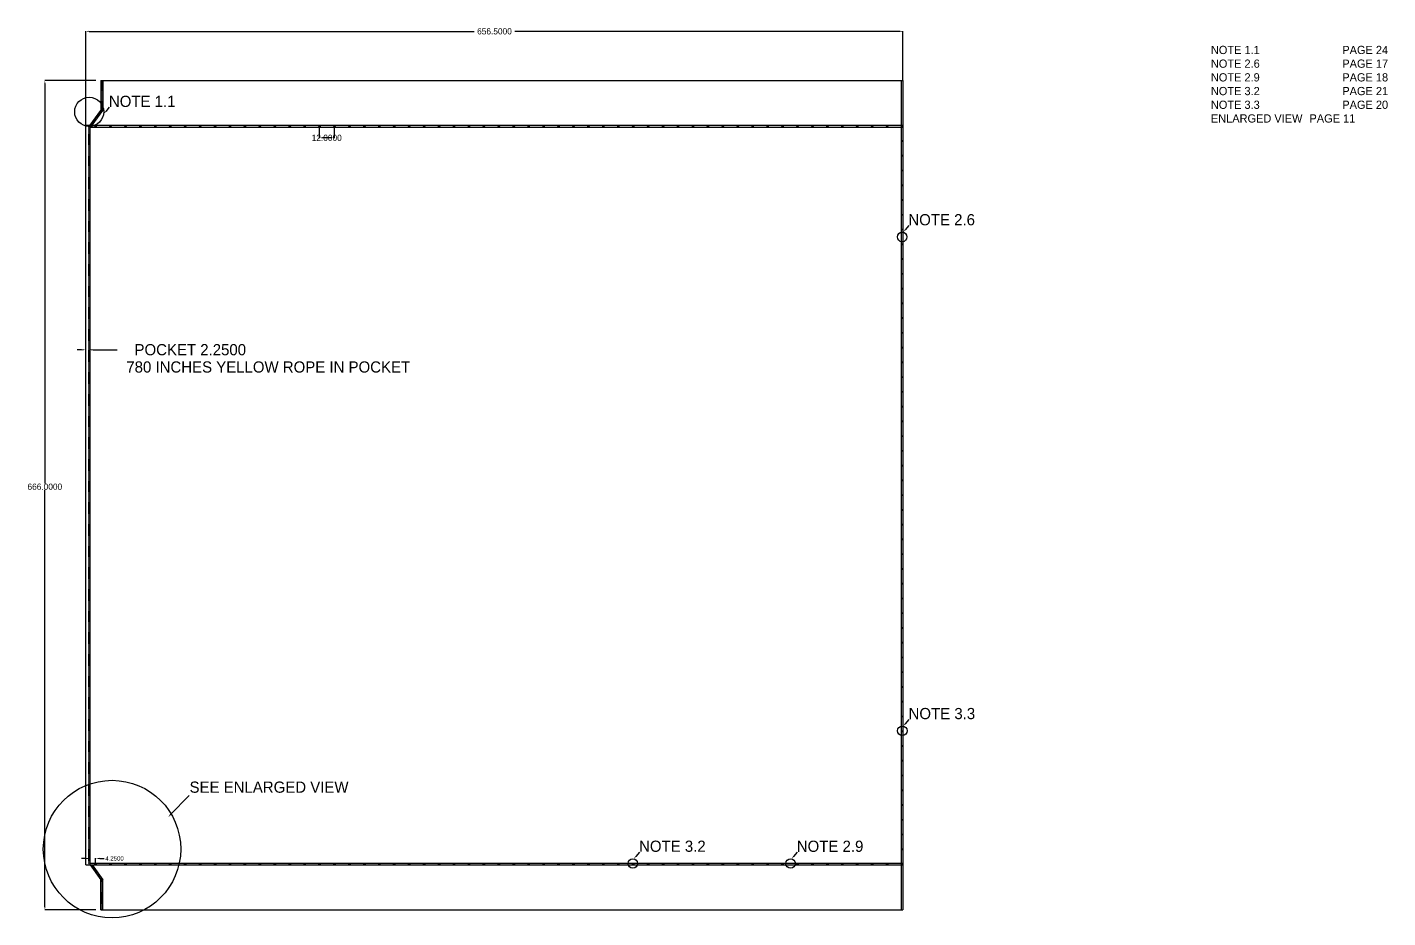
# Model space of a CAD drawing. Header units: inches. Extents: x -1914 to 19746, y -1697 to -663.
# Drawn here: x 4390 to 5484, y -1697 to -981 of the extents above; entities that cross this region are included whole.
import ezdxf

# ---------------------------------------------------------------- set-up
doc = ezdxf.new("R2010")
doc.units = ezdxf.units.IN
doc.header["$MEASUREMENT"] = 0
doc.linetypes.add('HIDDEN', pattern=[0.375, 0.25, -0.125])
for name, color, linetype in [('DIM2', 7, 'Continuous'), ('FINISH', 1, 'Continuous'), ('GROMMET', 7, 'Continuous'), ('STECH', 7, 'HIDDEN'), ('TEXT', 7, 'Continuous'), ('WEBB', 5, 'Continuous')]:
    doc.layers.add(name, color=color, linetype=linetype)
doc.dimstyles.get("Standard").update_dxf_attribs({"dimtxt": 3.5, "dimasz": 3.5, "dimexe": 0.18, "dimexo": 0.0625, "dimgap": 0.09, "dimtad": 0, "dimtih": 1, "dimtoh": 1, "dimdec": 4, "dimzin": 0, "dimdsep": 46, "dimtxsty": 'Standard', "dimcen": 0.09, "dimadec": 0, "dimazin": 0, "dimtfac": 1, "dimtdec": 4, "dimtofl": 0, "dimtmove": 0, "dimatfit": 3, "dimfxl": 0, "dimtolj": 1, "dimtzin": 0, "dimarcsym": 0})

# ---------------------------------------------------------------- blocks, each defined once
blk = doc.blocks.new('*D66')
at = {"layer": 'DEFPOINTS', "color": 0}
for p in [(4404.6, -1024.2), (4449.6, -1024.2), (4449.6, -1690.2)]:
    blk.add_point(p, dxfattribs=at)
at = {"layer": 'DIM2', "color": 0, "lineweight": -2}
for p, q in [((4445.6, -1024.2), (4404.5, -1024.2)), ((4404.6, -1026.7), (4404.6, -1347.8)), ((4404.6, -1687.7), (4404.6, -1353)), ((4445.6, -1690.2), (4404.5, -1690.2))]:
    blk.add_line(p, q, dxfattribs=at)
at = {"layer": 'DIM2', "color": 0}
for points in [[(4404.2, -1026.7), (4405.1, -1026.7), (4404.6, -1024.2)], [(4404.2, -1687.7), (4405.1, -1687.7), (4404.6, -1690.2)]]:
    blk.add_solid(points, dxfattribs=at)
at = {"layer": 'DIM2', "color": 0, "insert": (4404.6, -1350.4), "char_height": 5, "attachment_point": 5}
blk.add_mtext('\\A1;666.0000', dxfattribs=at)
blk = doc.blocks.new('*D43')
at = {"layer": 'DEFPOINTS', "color": 0}
for p in [(5094.1, -984.7), (5094.1, -1024.2), (4437.6, -1060.2)]:
    blk.add_point(p, dxfattribs=at)
at = {"layer": 'DIM2', "color": 0, "lineweight": -2}
for p, q in [((4437.6, -1060.1), (4437.6, -984.5)), ((4440.1, -984.7), (4749.5, -984.7)), ((5091.6, -984.7), (4782.2, -984.7)), ((5094.1, -1024.1), (5094.1, -984.5))]:
    blk.add_line(p, q, dxfattribs=at)
at = {"layer": 'DIM2', "color": 0}
for points in [[(4440.1, -984.2), (4440.1, -985.1), (4437.6, -984.7)], [(5091.6, -984.2), (5091.6, -985.1), (5094.1, -984.7)]]:
    blk.add_solid(points, dxfattribs=at)
at = {"layer": 'DIM2', "color": 0, "insert": (4765.9, -984.7), "char_height": 5, "attachment_point": 5}
blk.add_mtext('\\A1;656.5000', dxfattribs=at)
blk = doc.blocks.new('*D55')
at = {"layer": 'DEFPOINTS', "color": 0}
for p in [(4437.6, -1241.9), (4439.9, -1240.4), (4439.9, -1241.9)]:
    blk.add_point(p, dxfattribs=at)
at = {"layer": 'TEXT', "color": 0, "lineweight": -2}
for p, q in [((4434.1, -1240.4), (4430.6, -1240.4)), ((4437.6, -1241.9), (4437.6, -1240.3)), ((4439.9, -1241.9), (4439.9, -1240.3)), ((4443.4, -1240.4), (4462.7, -1240.4))]:
    blk.add_line(p, q, dxfattribs=at)
at = {"layer": 'TEXT', "color": 0}
for points in [[(4434.1, -1239.9), (4434.1, -1241), (4437.6, -1240.4)], [(4443.4, -1239.9), (4443.4, -1241), (4439.9, -1240.4)]]:
    blk.add_solid(points, dxfattribs=at)
at = {"layer": 'TEXT', "color": 0, "insert": (4519.8, -1240.4), "char_height": 9, "attachment_point": 5}
blk.add_mtext('\\A1; POCKET 2.2500', dxfattribs=at)
blk = doc.blocks.new('*D56')
at = {"layer": 'DEFPOINTS', "color": 0}
for p in [(4625.1, -1060.9), (4625.1, -1070.2), (4637.1, -1060.9)]:
    blk.add_point(p, dxfattribs=at)
at = {"layer": 'TEXT', "color": 0, "lineweight": -2}
for p, q in [((4625.1, -1061), (4625.1, -1070.4)), ((4634.6, -1070.2), (4627.6, -1070.2)), ((4637.1, -1061), (4637.1, -1070.4))]:
    blk.add_line(p, q, dxfattribs=at)
at = {"layer": 'TEXT', "color": 0}
for points in [[(4627.6, -1069.8), (4627.6, -1070.6), (4625.1, -1070.2)], [(4634.6, -1069.8), (4634.6, -1070.6), (4637.1, -1070.2)]]:
    blk.add_solid(points, dxfattribs=at)
at = {"layer": 'TEXT', "color": 0, "insert": (4631.1, -1070.2), "char_height": 5, "attachment_point": 5}
blk.add_mtext('\\A1;12.0000', dxfattribs=at)
blk = doc.blocks.new('*D154')
at = {"layer": 'DEFPOINTS', "color": 0}
for p in [(4445.4, -1648.9), (4441.1, -1653.5), (4445.4, -1653.4)]:
    blk.add_point(p, dxfattribs=at)
at = {"layer": 'TEXT', "color": 0, "lineweight": -2}
for p, q in [((4437.6, -1648.9), (4434.1, -1648.9)), ((4441.1, -1653.4), (4441.1, -1648.8)), ((4445.4, -1653.3), (4445.4, -1648.8)), ((4448.9, -1648.9), (4452.4, -1648.9))]:
    blk.add_line(p, q, dxfattribs=at)
at = {"layer": 'TEXT', "color": 0}
for points in [[(4437.6, -1648.4), (4437.6, -1649.5), (4441.1, -1648.9)], [(4448.9, -1648.4), (4448.9, -1649.5), (4445.4, -1648.9)]]:
    blk.add_solid(points, dxfattribs=at)
at = {"layer": 'TEXT', "color": 0, "insert": (4460.6, -1648.9), "char_height": 3.5, "attachment_point": 5}
blk.add_mtext('\\A1;4.2500', dxfattribs=at)

msp = doc.modelspace()

# ---------------------------------------------------------------- linework, layer by layer
at = {"layer": 'FINISH'}
for p, q in [((4449.63823, -1024.16085), (5094.13823, -1024.16085)), ((4437.63823, -1060.16085), (4441.13823, -1060.16085)), ((4437.63823, -1654.16085), (4437.63823, -1060.16085)), ((4441.13823, -1654.16085), (4441.13823, -1060.16085)), ((4437.63823, -1654.16085), (4441.13823, -1654.16085)), ((4449.63823, -1690.16085), (5094.13823, -1690.16085))]:
    msp.add_line(p, q, dxfattribs=at)
at = {"layer": 'GROMMET'}
for centre, radius in [((4445.38823, -1060.91085), 0.5), ((4457.38823, -1060.91085), 0.5), ((4469.38823, -1060.91085), 0.5), ((4481.38823, -1060.91085), 0.5), ((4493.38823, -1060.91085), 0.5), ((4505.38823, -1060.91085), 0.5), ((4517.38823, -1060.91085), 0.5), ((4529.38823, -1060.91085), 0.5), ((4541.38823, -1060.91085), 0.5), ((4553.38823, -1060.91085), 0.5), ((4565.38823, -1060.91085), 0.5), ((4577.38823, -1060.91085), 0.5), ((4589.38823, -1060.91085), 0.5), ((4601.38823, -1060.91085), 0.5), ((4613.38823, -1060.91085), 0.5), ((4625.38823, -1060.91085), 0.5), ((4637.38823, -1060.91085), 0.5), ((4649.38823, -1060.91085), 0.5), ((4661.38823, -1060.91085), 0.5), ((4673.38823, -1060.91085), 0.5), ((4685.38823, -1060.91085), 0.5), ((4697.38823, -1060.91085), 0.5), ((4709.38823, -1060.91085), 0.5), ((4721.38823, -1060.91085), 0.5), ((4733.38823, -1060.91085), 0.5), ((4745.38823, -1060.91085), 0.5), ((4757.38823, -1060.91085), 0.5), ((4769.38823, -1060.91085), 0.5), ((4781.38823, -1060.91085), 0.5), ((4793.38823, -1060.91085), 0.5), ((4805.38823, -1060.91085), 0.5), ((4817.38823, -1060.91085), 0.5), ((4829.38823, -1060.91085), 0.5), ((4841.38823, -1060.91085), 0.5), ((4853.38823, -1060.91085), 0.5), ((4865.38823, -1060.91085), 0.5), ((4877.38823, -1060.91085), 0.5), ((4889.38823, -1060.91085), 0.5), ((4901.38823, -1060.91085), 0.5), ((4913.38823, -1060.91085), 0.5), ((4925.38823, -1060.91085), 0.5), ((4937.38823, -1060.91085), 0.5), ((4949.38823, -1060.91085), 0.5), ((4961.38823, -1060.91085), 0.5), ((4973.38823, -1060.91085), 0.5), ((4985.38823, -1060.91085), 0.5), ((4997.38823, -1060.91085), 0.5), ((5009.38823, -1060.91085), 0.5), ((5021.38823, -1060.91085), 0.5), ((5033.38823, -1060.91085), 0.5), ((5045.38823, -1060.91085), 0.5), ((5057.38823, -1060.91085), 0.5), ((5069.38823, -1060.91085), 0.5), ((5081.38823, -1060.91085), 0.5), ((5093.38823, -1060.91085), 0.5), ((4445.38823, -1060.91085), 0.25), ((4457.38823, -1060.91085), 0.25), ((4469.38823, -1060.91085), 0.25), ((4481.38823, -1060.91085), 0.25), ((4493.38823, -1060.91085), 0.25), ((4505.38823, -1060.91085), 0.25), ((4517.38823, -1060.91085), 0.25), ((4529.38823, -1060.91085), 0.25), ((4541.38823, -1060.91085), 0.25), ((4553.38823, -1060.91085), 0.25), ((4565.38823, -1060.91085), 0.25), ((4577.38823, -1060.91085), 0.25), ((4589.38823, -1060.91085), 0.25), ((4601.38823, -1060.91085), 0.25), ((4613.38823, -1060.91085), 0.25), ((4625.38823, -1060.91085), 0.25), ((4637.38823, -1060.91085), 0.25), ((4649.38823, -1060.91085), 0.25), ((4661.38823, -1060.91085), 0.25), ((4673.38823, -1060.91085), 0.25), ((4685.38823, -1060.91085), 0.25), ((4697.38823, -1060.91085), 0.25), ((4709.38823, -1060.91085), 0.25), ((4721.38823, -1060.91085), 0.25), ((4733.38823, -1060.91085), 0.25), ((4745.38823, -1060.91085), 0.25), ((4757.38823, -1060.91085), 0.25), ((4769.38823, -1060.91085), 0.25), ((4781.38823, -1060.91085), 0.25), ((4793.38823, -1060.91085), 0.25), ((4805.38823, -1060.91085), 0.25), ((4817.38823, -1060.91085), 0.25), ((4829.38823, -1060.91085), 0.25), ((4841.38823, -1060.91085), 0.25), ((4853.38823, -1060.91085), 0.25), ((4865.38823, -1060.91085), 0.25), ((4877.38823, -1060.91085), 0.25), ((4889.38823, -1060.91085), 0.25), ((4901.38823, -1060.91085), 0.25), ((4913.38823, -1060.91085), 0.25), ((4925.38823, -1060.91085), 0.25), ((4937.38823, -1060.91085), 0.25), ((4949.38823, -1060.91085), 0.25), ((4961.38823, -1060.91085), 0.25), ((4973.38823, -1060.91085), 0.25), ((4985.38823, -1060.91085), 0.25), ((4997.38823, -1060.91085), 0.25), ((5009.38823, -1060.91085), 0.25), ((5021.38823, -1060.91085), 0.25), ((5033.38823, -1060.91085), 0.25), ((5045.38823, -1060.91085), 0.25), ((5057.38823, -1060.91085), 0.25), ((5069.38823, -1060.91085), 0.25), ((5081.38823, -1060.91085), 0.25), ((5093.38823, -1060.91085), 0.25), ((5093.38823, -1072.76085), 0.5), ((5093.38823, -1072.76085), 0.25), ((5093.38823, -1084.61085), 0.5), ((5093.38823, -1084.61085), 0.25), ((5093.38823, -1096.46085), 0.5), ((5093.38823, -1096.46085), 0.25), ((5093.38823, -1108.31085), 0.5), ((5093.38823, -1108.31085), 0.25), ((5093.38823, -1120.16085), 0.5), ((5093.38823, -1120.16085), 0.25), ((5093.38823, -1132.01085), 0.5), ((5093.38823, -1132.01085), 0.25), ((5093.38823, -1143.86085), 0.5), ((5093.38823, -1143.86085), 0.25), ((5093.38823, -1155.71085), 0.5), ((5093.38823, -1155.71085), 0.25), ((5093.38823, -1167.56085), 0.5), ((5093.38823, -1167.56085), 0.25), ((5093.38823, -1179.41085), 0.5), ((5093.38823, -1179.41085), 0.25), ((5093.38823, -1191.26085), 0.5), ((5093.38823, -1191.26085), 0.25), ((5093.38823, -1203.11085), 0.5), ((5093.38823, -1203.11085), 0.25), ((5093.38823, -1214.96085), 0.5), ((5093.38823, -1214.96085), 0.25), ((5093.38823, -1226.81085), 0.5), ((5093.38823, -1226.81085), 0.25), ((5093.38823, -1238.66085), 0.5), ((5093.38823, -1238.66085), 0.25), ((5093.38823, -1250.51085), 0.5), ((5093.38823, -1250.51085), 0.25), ((5093.38823, -1262.36085), 0.5), ((5093.38823, -1262.36085), 0.25), ((5093.38823, -1274.21085), 0.5), ((5093.38823, -1274.21085), 0.25), ((5093.38823, -1286.06085), 0.5), ((5093.38823, -1286.06085), 0.25), ((5093.38823, -1297.91085), 0.5), ((5093.38823, -1297.91085), 0.25), ((5093.38823, -1309.76085), 0.5), ((5093.38823, -1309.76085), 0.25), ((5093.38823, -1321.61085), 0.5), ((5093.38823, -1321.61085), 0.25), ((5093.38823, -1333.46085), 0.5), ((5093.38823, -1333.46085), 0.25), ((5093.38823, -1345.31085), 0.5), ((5093.38823, -1345.31085), 0.25), ((5093.38823, -1357.16085), 0.5), ((5093.38823, -1357.16085), 0.25), ((5093.38823, -1369.01085), 0.5), ((5093.38823, -1369.01085), 0.25), ((5093.38823, -1380.86085), 0.5), ((5093.38823, -1380.86085), 0.25), ((5093.38823, -1392.71085), 0.5), ((5093.38823, -1392.71085), 0.25), ((5093.38823, -1404.56085), 0.5), ((5093.38823, -1404.56085), 0.25), ((5093.38823, -1416.41085), 0.5), ((5093.38823, -1416.41085), 0.25), ((5093.38823, -1428.26085), 0.5), ((5093.38823, -1428.26085), 0.25), ((5093.38823, -1440.11085), 0.5), ((5093.38823, -1440.11085), 0.25), ((5093.38823, -1451.96085), 0.5), ((5093.38823, -1451.96085), 0.25), ((5093.38823, -1463.81085), 0.5), ((5093.38823, -1463.81085), 0.25), ((5093.38823, -1475.66085), 0.5), ((5093.38823, -1475.66085), 0.25), ((5093.38823, -1487.51085), 0.5), ((5093.38823, -1487.51085), 0.25), ((5093.38823, -1499.36085), 0.5), ((5093.38823, -1499.36085), 0.25), ((5093.38823, -1511.21085), 0.5), ((5093.38823, -1511.21085), 0.25), ((5093.38823, -1523.06085), 0.5), ((5093.38823, -1523.06085), 0.25), ((5093.38823, -1534.91085), 0.5), ((5093.38823, -1534.91085), 0.25), ((5093.38823, -1546.76085), 0.5), ((5093.38823, -1546.76085), 0.25), ((5093.38823, -1558.61085), 0.5), ((5093.38823, -1558.61085), 0.25), ((5093.38823, -1570.46085), 0.5), ((5093.38823, -1570.46085), 0.25), ((5093.38823, -1582.31085), 0.5), ((5093.38823, -1582.31085), 0.25), ((5093.38823, -1594.16085), 0.5), ((5093.38823, -1594.16085), 0.25), ((5093.38823, -1606.01085), 0.5), ((5093.38823, -1606.01085), 0.25), ((5093.38823, -1617.86085), 0.5), ((5093.38823, -1617.86085), 0.25), ((5093.38823, -1629.71085), 0.5), ((5093.38823, -1629.71085), 0.25), ((5093.38823, -1641.56085), 0.5), ((5093.38823, -1641.56085), 0.25), ((4445.38823, -1653.41085), 0.5), ((4445.38823, -1653.41085), 0.25), ((4457.38823, -1653.41085), 0.5), ((4457.38823, -1653.41085), 0.25), ((4469.38823, -1653.41085), 0.5), ((4469.38823, -1653.41085), 0.25), ((4481.38823, -1653.41085), 0.5), ((4481.38823, -1653.41085), 0.25), ((4493.38823, -1653.41085), 0.5), ((4493.38823, -1653.41085), 0.25), ((4505.38823, -1653.41085), 0.5), ((4505.38823, -1653.41085), 0.25), ((4517.38823, -1653.41085), 0.5), ((4517.38823, -1653.41085), 0.25), ((4529.38823, -1653.41085), 0.5), ((4529.38823, -1653.41085), 0.25), ((4541.38823, -1653.41085), 0.5), ((4541.38823, -1653.41085), 0.25), ((4553.38823, -1653.41085), 0.5), ((4553.38823, -1653.41085), 0.25), ((4565.38823, -1653.41085), 0.5), ((4565.38823, -1653.41085), 0.25), ((4577.38823, -1653.41085), 0.5), ((4577.38823, -1653.41085), 0.25), ((4589.38823, -1653.41085), 0.5), ((4589.38823, -1653.41085), 0.25), ((4601.38823, -1653.41085), 0.5), ((4601.38823, -1653.41085), 0.25), ((4613.38823, -1653.41085), 0.5), ((4613.38823, -1653.41085), 0.25), ((4625.38823, -1653.41085), 0.5), ((4625.38823, -1653.41085), 0.25), ((4637.38823, -1653.41085), 0.5), ((4637.38823, -1653.41085), 0.25), ((4649.38823, -1653.41085), 0.5), ((4649.38823, -1653.41085), 0.25), ((4661.38823, -1653.41085), 0.5), ((4661.38823, -1653.41085), 0.25), ((4673.38823, -1653.41085), 0.5), ((4673.38823, -1653.41085), 0.25), ((4685.38823, -1653.41085), 0.5), ((4685.38823, -1653.41085), 0.25), ((4697.38823, -1653.41085), 0.5), ((4697.38823, -1653.41085), 0.25), ((4709.38823, -1653.41085), 0.5), ((4709.38823, -1653.41085), 0.25), ((4721.38823, -1653.41085), 0.5), ((4721.38823, -1653.41085), 0.25), ((4733.38823, -1653.41085), 0.5), ((4733.38823, -1653.41085), 0.25), ((4745.38823, -1653.41085), 0.5), ((4745.38823, -1653.41085), 0.25), ((4757.38823, -1653.41085), 0.5), ((4757.38823, -1653.41085), 0.25), ((4769.38823, -1653.41085), 0.5), ((4769.38823, -1653.41085), 0.25), ((4781.38823, -1653.41085), 0.5), ((4781.38823, -1653.41085), 0.25), ((4793.38823, -1653.41085), 0.5), ((4793.38823, -1653.41085), 0.25), ((4805.38823, -1653.41085), 0.5), ((4805.38823, -1653.41085), 0.25), ((4817.38823, -1653.41085), 0.5), ((4817.38823, -1653.41085), 0.25), ((4829.38823, -1653.41085), 0.5), ((4829.38823, -1653.41085), 0.25), ((4841.38823, -1653.41085), 0.5), ((4841.38823, -1653.41085), 0.25), ((4853.38823, -1653.41085), 0.5), ((4853.38823, -1653.41085), 0.25), ((4865.38823, -1653.41085), 0.5), ((4865.38823, -1653.41085), 0.25), ((4877.38823, -1653.41085), 0.5), ((4877.38823, -1653.41085), 0.25), ((4889.38823, -1653.41085), 0.5), ((4889.38823, -1653.41085), 0.25), ((4901.38823, -1653.41085), 0.5), ((4901.38823, -1653.41085), 0.25), ((4913.38823, -1653.41085), 0.5), ((4913.38823, -1653.41085), 0.25), ((4925.38823, -1653.41085), 0.5), ((4925.38823, -1653.41085), 0.25), ((4937.38823, -1653.41085), 0.5), ((4937.38823, -1653.41085), 0.25), ((4949.38823, -1653.41085), 0.5), ((4949.38823, -1653.41085), 0.25), ((4961.38823, -1653.41085), 0.5), ((4961.38823, -1653.41085), 0.25), ((4973.38823, -1653.41085), 0.5), ((4973.38823, -1653.41085), 0.25), ((4985.38823, -1653.41085), 0.5), ((4985.38823, -1653.41085), 0.25), ((4997.38823, -1653.41085), 0.5), ((4997.38823, -1653.41085), 0.25), ((5009.38823, -1653.41085), 0.5), ((5009.38823, -1653.41085), 0.5), ((5009.38823, -1653.41085), 0.25), ((5009.38823, -1653.41085), 0.25), ((5021.38823, -1653.41085), 0.5), ((5021.38823, -1653.41085), 0.25), ((5033.38823, -1653.41085), 0.5), ((5033.38823, -1653.41085), 0.5), ((5033.38823, -1653.41085), 0.25), ((5033.38823, -1653.41085), 0.25), ((5045.38823, -1653.41085), 0.5), ((5045.38823, -1653.41085), 0.25), ((5057.38823, -1653.41085), 0.5), ((5057.38823, -1653.41085), 0.25), ((5069.38823, -1653.41085), 0.5), ((5069.38823, -1653.41085), 0.25), ((5081.38823, -1653.41085), 0.5), ((5081.38823, -1653.41085), 0.25), ((5093.38823, -1653.41085), 0.5), ((5093.38823, -1653.41085), 0.25)]:
    msp.add_circle(centre, radius, dxfattribs=at)
at = {"layer": 'STECH', "ltscale": 0.015}
for p, q in [((4449.88823, -1024.16085), (4449.88823, -1048.16085)), ((4450.88823, -1024.16085), (4450.88823, -1048.16085)), ((4441.34223, -1060.30536), (4449.84223, -1048.30536)), ((4442.43422, -1060.01635), (4450.93422, -1048.01635)), ((4439.88823, -1654.16085), (4439.88823, -1060.16085)), ((4440.88823, -1654.16085), (4440.88823, -1060.16085)), ((4441.34223, -1654.01635), (4449.84223, -1666.01635)), ((4442.43422, -1654.30536), (4450.93422, -1666.30536)), ((4449.88823, -1690.16085), (4449.88823, -1666.16085)), ((4450.88823, -1690.16085), (4450.88823, -1666.16085))]:
    msp.add_line(p, q, dxfattribs=at)
at = {"layer": 'TEXT'}
for p, q in [((4456.3636, -1045.63577), (4453.48289, -1049.11702)), ((5098.73911, -1140.68791), (5095.85839, -1144.16915)), ((5098.8951, -1537.28589), (5096.01438, -1540.76713)), ((4520.55359, -1598.3228), (4505.43559, -1613.90002)), ((4882.36024, -1643.82295), (4879.47952, -1647.3042)), ((5009.08252, -1643.8544), (5006.2018, -1647.33564))]:
    msp.add_line(p, q, dxfattribs=at)
for centre, radius in [((4440.27538, -1049.28081), 11.67754), ((5093.46134, -1149.80348), 3.83358), ((5093.61733, -1546.40146), 3.83358), ((4458.57589, -1641.36173), 55.19461), ((4877.08247, -1652.93852), 3.83358), ((5003.80475, -1652.96997), 3.83358)]:
    msp.add_circle(centre, radius, dxfattribs=at)
for points in [[(4453.1707, -1048.84106), (4453.79507, -1049.39297), (4451.82714, -1050.99012)], [(5095.54621, -1143.8932), (5096.17058, -1144.44511), (5094.20265, -1146.04226)], [(5095.7022, -1540.49117), (5096.32657, -1541.04309), (5094.35864, -1542.64023)], [(4505.12341, -1613.62407), (4505.74778, -1614.17598), (4503.77985, -1615.77313)], [(4879.16734, -1647.02824), (4879.79171, -1647.58015), (4877.82378, -1649.1773)], [(5005.88962, -1647.05969), (5006.51399, -1647.6116), (5004.54606, -1649.20875)]]:
    msp.add_solid(points, dxfattribs=at)
at = {"layer": 'WEBB'}
for p, q in [((4449.63823, -1024.16085), (4449.63823, -1048.16085)), ((4451.13823, -1024.16085), (4451.13823, -1048.16085)), ((5092.63823, -1024.16085), (5092.63823, -1690.16085)), ((5094.13823, -1024.16085), (5094.13823, -1690.16085)), ((4441.13823, -1060.16085), (4449.63823, -1048.16085)), ((4442.63823, -1060.16085), (4451.13823, -1048.16085)), ((4441.13823, -1060.16085), (5094.13823, -1060.16085)), ((4441.13823, -1061.66085), (5094.13823, -1061.66085)), ((4441.13823, -1652.66085), (5094.13823, -1652.66085)), ((4441.13823, -1654.16085), (5094.13823, -1654.16085)), ((4441.13823, -1654.16085), (4449.63823, -1666.16085)), ((4442.63823, -1654.16085), (4451.13823, -1666.16085)), ((4449.63823, -1690.16085), (4449.63823, -1666.16085)), ((4451.13823, -1690.16085), (4451.13823, -1666.16085))]:
    msp.add_line(p, q, dxfattribs=at)

# ---------------------------------------------------------------- texts
at = {"layer": 'TEXT'}
for s, p in [('NOTE 1.1', (4456.08726, -1045.41134)), ('NOTE 2.6', (5098.46277, -1140.46347)), ('780 INCHES YELLOW ROPE IN POCKET', (4470.07251, -1258.73035)), ('NOTE 3.3', (5098.61876, -1537.06145)), ('SEE ENLARGED VIEW', (4520.89112, -1596.15443)), ('NOTE 3.2', (4882.0839, -1643.59852)), ('NOTE 2.9', (5008.80618, -1643.62996))]:
    msp.add_text(s, height=9, dxfattribs=at).set_placement(p)
at = {"layer": 'TEXT', "insert": (5341.54649, -996.32876), "char_height": 6.6, "width": 210.3834797, "attachment_point": 1}
msp.add_mtext('NOTE 1.1^I^I^IPAGE 24\\PNOTE 2.6^I^I^IPAGE 17\\PNOTE 2.9^I^I^IPAGE 18\\PNOTE 3.2^I^I ^IPAGE 21\\PNOTE 3.3^I^I^IPAGE 20\\PENLARGED VIEW^IPAGE 11', dxfattribs=at)

# ---------------------------------------------------------------- dimensions: what is measured, and where the dimension line sits
at = {"layer": 'DIM2'}
dim = msp.add_linear_dim(base=(5094.13823, -984.66085), p1=(4437.63823, -1060.16085), p2=(5094.13823, -1024.16085), dimstyle='Standard', override={"dimtxt": 5, "dimasz": 2.5}, dxfattribs=at)
dim.commit()
dim.dimension.update_dxf_attribs({"geometry": '*D43', "text_midpoint": (4765.88823, -984.66085), "dimtype": 160})
dim = msp.add_linear_dim(base=(4404.63823, -1024.16085), p1=(4449.63823, -1690.16085), p2=(4449.63823, -1024.16085), angle=90, dimstyle='Standard', override={"dimscale": 1, "dimtxt": 5, "dimasz": 2.5, "dimexo": 4, "dimcen": 6, "dimatfit": 3}, dxfattribs=at)
dim.commit()
dim.dimension.update_dxf_attribs({"geometry": '*D66', "text_midpoint": (4404.63823, -1350.41085), "dimtype": 160})
at = {"layer": 'TEXT', "ltscale": 0.015}
dim = msp.add_linear_dim(base=(4625.13823, -1070.2059), p1=(4637.13823, -1060.91085), p2=(4625.13823, -1060.91085), dimstyle='Standard', override={"dimscale": 1, "dimtxt": 5, "dimasz": 2.5}, dxfattribs=at)
dim.commit()
dim.dimension.update_dxf_attribs({"geometry": '*D56', "text_midpoint": (4631.13823, -1070.2059), "dimtype": 160})
dim = msp.add_linear_dim(base=(4439.88823, -1240.44917), p1=(4437.63823, -1241.94832), p2=(4439.88823, -1241.94832), text=' POCKET <>', dimstyle='Standard', override={"dimscale": 1, "dimtxt": 9}, dxfattribs=at)
dim.commit()
dim.dimension.update_dxf_attribs({"geometry": '*D55', "text_midpoint": (4519.75945, -1240.44917), "dimtype": 160})
at = {"layer": 'TEXT'}
dim = msp.add_linear_dim(base=(4445.38823, -1648.93875), p1=(4441.13823, -1653.50807), p2=(4445.38823, -1653.41085), dimstyle='Standard', dxfattribs=at)
dim.commit()
dim.dimension.update_dxf_attribs({"geometry": '*D154', "text_midpoint": (4460.6449, -1648.93875)})

doc.saveas('drawing.dxf')
